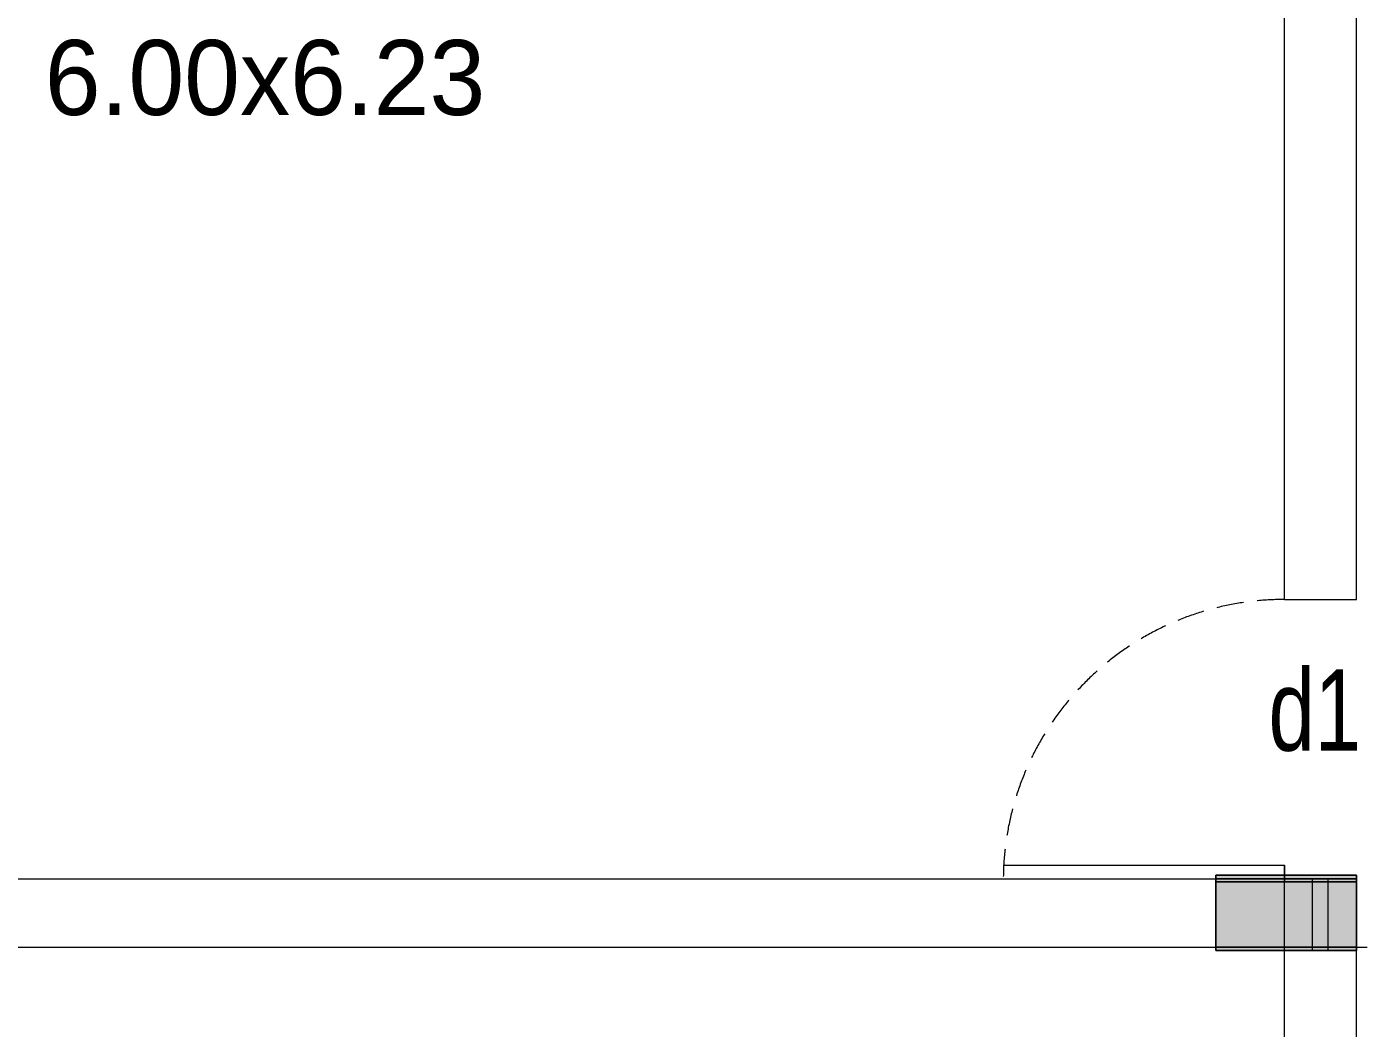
# Model space of a CAD drawing. Header units: metres. Extents: x 191982 to 427160, y -8904 to 80370.
# Drawn here: x 407812 to 412102, y 35173 to 38377 of the extents above; entities that cross this region are included whole.
import ezdxf

# ---------------------------------------------------------------- set-up
doc = ezdxf.new("R2010")
doc.units = ezdxf.units.M
doc.header["$LTSCALE"] = 700
doc.header["$MEASUREMENT"] = 0
doc.linetypes.add('HIDDEN2', pattern=[0.1875, 0.125, -0.0625])
doc.layers.add('MAIN GATE', color=7, linetype='Continuous', lineweight=9)
doc.layers.add('NEW PLANS', color=7, linetype='Continuous', lineweight=9)
doc.styles.add('RVR', font='MOD20.TTF')
doc.styles.get("Standard").update_dxf_attribs({"font": 'swisscl.ttf'})

msp = doc.modelspace()

# ---------------------------------------------------------------- hatches: boundary and pattern name
at = {"layer": 'NEW PLANS'}
for points in [[(411847.772, 35661.692), (411847.772, 35431.692), (411617.772, 35431.692), (411617.772, 35661.692)], [(411847.772, 35661.692), (411847.772, 35431.692), (411617.772, 35431.692), (411617.772, 35661.692)], [(411847.772, 35661.692), (411847.772, 35431.692), (411617.772, 35431.692), (411617.772, 35661.692)], [(411847.772, 35661.692), (411847.772, 35431.692), (411617.772, 35431.692), (411617.772, 35661.692)], [(411847.772, 35650.937), (411847.772, 35420.937), (411617.772, 35420.937), (411617.772, 35650.937)], [(411847.772, 35650.937), (411847.772, 35420.937), (411617.772, 35420.937), (411617.772, 35650.937)], [(411617.772, 35650.937), (411617.772, 35420.937), (411837.772, 35420.937), (411837.772, 35650.937)], [(411617.772, 35650.937), (411617.772, 35420.937), (411837.772, 35420.937), (411837.772, 35650.937)], [(411617.772, 35650.937), (411617.772, 35420.937), (411837.772, 35420.937), (411837.772, 35650.937)], [(411617.772, 35650.937), (411617.772, 35420.937), (411837.772, 35420.937), (411837.772, 35650.937)], [(411847.772, 35650.937), (411847.772, 35420.937), (411617.772, 35420.937), (411617.772, 35650.937)], [(411847.772, 35650.937), (411847.772, 35420.937), (411617.772, 35420.937), (411617.772, 35650.937)], [(411617.772, 35650.937), (411617.772, 35420.937), (411837.772, 35420.937), (411837.772, 35650.937)], [(411617.772, 35650.937), (411617.772, 35420.937), (411837.772, 35420.937), (411837.772, 35650.937)], [(411617.772, 35650.937), (411617.772, 35420.937), (411837.772, 35420.937), (411837.772, 35650.937)], [(411847.772, 35650.937), (411847.772, 35420.937), (411617.772, 35420.937), (411617.772, 35650.937)], [(411847.772, 35650.937), (411847.772, 35420.937), (411617.772, 35420.937), (411617.772, 35650.937)], [(411617.772, 35650.937), (411617.772, 35420.937), (411837.772, 35420.937), (411837.772, 35650.937)], [(411617.772, 35650.937), (411617.772, 35420.937), (411837.772, 35420.937), (411837.772, 35650.937)], [(411847.772, 35650.937), (411847.772, 35420.937), (411617.772, 35420.937), (411617.772, 35650.937)], [(411847.772, 35650.937), (411847.772, 35420.937), (411617.772, 35420.937), (411617.772, 35650.937)], [(411847.772, 35650.937), (411847.772, 35420.937), (411617.772, 35420.937), (411617.772, 35650.937)], [(411847.772, 35650.937), (411847.772, 35420.937), (411617.772, 35420.937), (411617.772, 35650.937)], [(411617.772, 35650.937), (411617.772, 35420.937), (411837.772, 35420.937), (411837.772, 35650.937)], [(411617.772, 35650.937), (411617.772, 35420.937), (411837.772, 35420.937), (411837.772, 35650.937)], [(411617.772, 35650.937), (411617.772, 35420.937), (411837.772, 35420.937), (411837.772, 35650.937)], [(411617.772, 35650.937), (411617.772, 35420.937), (411837.772, 35420.937), (411837.772, 35650.937)], [(411847.772, 35650.937), (411847.772, 35420.937), (411617.772, 35420.937), (411617.772, 35650.937)], [(411847.772, 35650.937), (411847.772, 35420.937), (411617.772, 35420.937), (411617.772, 35650.937)], [(411617.772, 35650.937), (411617.772, 35420.937), (411837.772, 35420.937), (411837.772, 35650.937)], [(411617.772, 35650.937), (411617.772, 35420.937), (411837.772, 35420.937), (411837.772, 35650.937)], [(411617.772, 35650.937), (411617.772, 35420.937), (411837.772, 35420.937), (411837.772, 35650.937)], [(411847.772, 35650.937), (411847.772, 35420.937), (411617.772, 35420.937), (411617.772, 35650.937)], [(411847.772, 35650.937), (411847.772, 35420.937), (411617.772, 35420.937), (411617.772, 35650.937)], [(411617.772, 35650.937), (411617.772, 35420.937), (411837.772, 35420.937), (411837.772, 35650.937)], [(411617.772, 35650.937), (411617.772, 35420.937), (411837.772, 35420.937), (411837.772, 35650.937)], [(411847.772, 35650.937), (411847.772, 35420.937), (411617.772, 35420.937), (411617.772, 35650.937)], [(411847.772, 35650.937), (411847.772, 35420.937), (411617.772, 35420.937), (411617.772, 35650.937)], [(411837.772, 35650.937), (411837.772, 35420.937), (412067.772, 35420.937), (412067.772, 35650.937)], [(411837.772, 35650.937), (411837.772, 35420.937), (412067.772, 35420.937), (412067.772, 35650.937)], [(411837.772, 35650.937), (411837.772, 35420.937), (412067.772, 35420.937), (412067.772, 35650.937)], [(411837.772, 35650.937), (411837.772, 35420.937), (412067.772, 35420.937), (412067.772, 35650.937)], [(411837.772, 35650.937), (411837.772, 35420.937), (412067.772, 35420.937), (412067.772, 35650.937)], [(411837.772, 35650.937), (411837.772, 35420.937), (412067.772, 35420.937), (412067.772, 35650.937)], [(411837.772, 35650.937), (411837.772, 35420.937), (412067.772, 35420.937), (412067.772, 35650.937)], [(411837.772, 35650.937), (411837.772, 35420.937), (412067.772, 35420.937), (412067.772, 35650.937)], [(411837.772, 35650.937), (411837.772, 35420.937), (412067.772, 35420.937), (412067.772, 35650.937)], [(411837.772, 35650.937), (411837.772, 35420.937), (412067.772, 35420.937), (412067.772, 35650.937)], [(411837.772, 35650.937), (411837.772, 35420.937), (412067.772, 35420.937), (412067.772, 35650.937)], [(411837.772, 35650.937), (411837.772, 35420.937), (412067.772, 35420.937), (412067.772, 35650.937)], [(411837.772, 35650.937), (411837.772, 35420.937), (412067.772, 35420.937), (412067.772, 35650.937)], [(411837.772, 35650.937), (411837.772, 35420.937), (412067.772, 35420.937), (412067.772, 35650.937)], [(411837.772, 35650.937), (411837.772, 35420.937), (412067.772, 35420.937), (412067.772, 35650.937)], [(411837.772, 35650.937), (411837.772, 35420.937), (412067.772, 35420.937), (412067.772, 35650.937)], [(411837.772, 35650.937), (411837.772, 35420.937), (412067.772, 35420.937), (412067.772, 35650.937)], [(411837.772, 35650.937), (411837.772, 35420.937), (412067.772, 35420.937), (412067.772, 35650.937)], [(411847.772, 35661.692), (412067.772, 35661.692), (412067.772, 35431.692), (411847.772, 35431.692)], [(411847.772, 35661.692), (412067.772, 35661.692), (412067.772, 35431.692), (411847.772, 35431.692)], [(411847.772, 35661.692), (412067.772, 35661.692), (412067.772, 35431.692), (411847.772, 35431.692)], [(411847.772, 35661.692), (412067.772, 35661.692), (412067.772, 35431.692), (411847.772, 35431.692)], [(411847.772, 35650.937), (412067.772, 35650.937), (412067.772, 35420.937), (411847.772, 35420.937)], [(411847.772, 35650.937), (412067.772, 35650.937), (412067.772, 35420.937), (411847.772, 35420.937)], [(411847.772, 35650.937), (412067.772, 35650.937), (412067.772, 35420.937), (411847.772, 35420.937)], [(411847.772, 35650.937), (412067.772, 35650.937), (412067.772, 35420.937), (411847.772, 35420.937)], [(411847.772, 35650.937), (412067.772, 35650.937), (412067.772, 35420.937), (411847.772, 35420.937)], [(411847.772, 35650.937), (412067.772, 35650.937), (412067.772, 35420.937), (411847.772, 35420.937)], [(411847.772, 35650.937), (412067.772, 35650.937), (412067.772, 35420.937), (411847.772, 35420.937)], [(411847.772, 35650.937), (412067.772, 35650.937), (412067.772, 35420.937), (411847.772, 35420.937)], [(411847.772, 35650.937), (412067.772, 35650.937), (412067.772, 35420.937), (411847.772, 35420.937)], [(411847.772, 35650.937), (412067.772, 35650.937), (412067.772, 35420.937), (411847.772, 35420.937)], [(411847.772, 35650.937), (412067.772, 35650.937), (412067.772, 35420.937), (411847.772, 35420.937)], [(411847.772, 35650.937), (412067.772, 35650.937), (412067.772, 35420.937), (411847.772, 35420.937)], [(411847.772, 35650.937), (412067.772, 35650.937), (412067.772, 35420.937), (411847.772, 35420.937)], [(411847.772, 35650.937), (412067.772, 35650.937), (412067.772, 35420.937), (411847.772, 35420.937)], [(411847.772, 35650.937), (412067.772, 35650.937), (412067.772, 35420.937), (411847.772, 35420.937)], [(411847.772, 35650.937), (412067.772, 35650.937), (412067.772, 35420.937), (411847.772, 35420.937)]]:
    msp.add_hatch(color=256, dxfattribs=at).paths.add_polyline_path(points)

# ---------------------------------------------------------------- linework, layer by layer
at = {"layer": 'MAIN GATE'}
msp.add_line((406057.772, 35431.692), (412102.497, 35431.692), dxfattribs=at)
at = {"layer": 'NEW PLANS'}
for p, q in [((411837.772, 36661.692), (411837.772, 39641.692)), ((411837.772, 36544.413), (411837.772, 39641.692)), ((412067.772, 36661.692), (412067.772, 39641.692)), ((412067.772, 36544.413), (412067.772, 39641.692)), ((411837.772, 36544.413), (412067.772, 36544.413)), ((410937.772, 35694.413), (411837.772, 35694.413)), ((411837.772, 31451.692), (411837.772, 35694.413)), ((411837.772, 35417.461), (411837.772, 35694.413)), ((411837.772, 35694.413), (411837.772, 35644.413)), ((405837.772, 35650.937), (412067.772, 35650.937)), ((412067.772, 35661.692), (411617.772, 35661.692)), ((411617.772, 35431.692), (411617.772, 35661.692)), ((411617.772, 35661.692), (411617.772, 35431.692)), ((412067.772, 35661.692), (411617.772, 35661.692)), ((412067.772, 35661.692), (411617.772, 35661.692)), ((412067.772, 35661.692), (411617.772, 35661.692)), ((412067.772, 35661.692), (411617.772, 35661.692)), ((411617.772, 35661.692), (412067.772, 35661.692)), ((411617.772, 35661.692), (412067.772, 35661.692)), ((411617.772, 35661.692), (412067.772, 35661.692)), ((411617.772, 35661.692), (412067.772, 35661.692)), ((411617.772, 35661.692), (412067.772, 35661.692)), ((411617.772, 35661.692), (412067.772, 35661.692)), ((411617.772, 35661.692), (412067.772, 35661.692)), ((411617.772, 35661.692), (412067.772, 35661.692)), ((411617.772, 35661.692), (412067.772, 35661.692)), ((411617.772, 35661.692), (412067.772, 35661.692)), ((411617.772, 35661.692), (412067.772, 35661.692)), ((411617.772, 35661.692), (412067.772, 35661.692)), ((411617.772, 35661.692), (412067.772, 35661.692)), ((411617.772, 35661.692), (412067.772, 35661.692)), ((411617.772, 35661.692), (412067.772, 35661.692)), ((411617.772, 35661.692), (412067.772, 35661.692)), ((411617.772, 35661.692), (412067.772, 35661.692)), ((412067.772, 35661.692), (411617.772, 35661.692)), ((411617.772, 35431.692), (411617.772, 35661.692)), ((411617.772, 35661.692), (411617.772, 35431.692)), ((412067.772, 35661.692), (411617.772, 35661.692)), ((412067.772, 35661.692), (411617.772, 35661.692)), ((412067.772, 35661.692), (411617.772, 35661.692)), ((412067.772, 35661.692), (411617.772, 35661.692)), ((411617.772, 35661.692), (412067.772, 35661.692)), ((411617.772, 35661.692), (412067.772, 35661.692)), ((411617.772, 35661.692), (412067.772, 35661.692)), ((411617.772, 35661.692), (412067.772, 35661.692)), ((411617.772, 35661.692), (412067.772, 35661.692)), ((411617.772, 35661.692), (412067.772, 35661.692)), ((411617.772, 35661.692), (412067.772, 35661.692)), ((411617.772, 35661.692), (412067.772, 35661.692)), ((411617.772, 35661.692), (412067.772, 35661.692)), ((411617.772, 35661.692), (412067.772, 35661.692)), ((411617.772, 35661.692), (412067.772, 35661.692)), ((411617.772, 35661.692), (412067.772, 35661.692)), ((411617.772, 35661.692), (412067.772, 35661.692)), ((411617.772, 35661.692), (412067.772, 35661.692)), ((411617.772, 35661.692), (412067.772, 35661.692)), ((411617.772, 35661.692), (412067.772, 35661.692)), ((411617.772, 35661.692), (412067.772, 35661.692)), ((412067.772, 35650.937), (411617.772, 35650.937)), ((412067.772, 35650.937), (411617.772, 35650.937)), ((412067.772, 35650.937), (411617.772, 35650.937)), ((412067.772, 35650.937), (411617.772, 35650.937)), ((411617.772, 35650.937), (412067.772, 35650.937)), ((411617.772, 35650.937), (412067.772, 35650.937)), ((411617.772, 35650.937), (412067.772, 35650.937)), ((411617.772, 35650.937), (412067.772, 35650.937)), ((411617.772, 35650.937), (412067.772, 35650.937)), ((411617.772, 35420.937), (411617.772, 35650.937)), ((411617.772, 35650.937), (412067.772, 35650.937)), ((411617.772, 35650.937), (412067.772, 35650.937)), ((411617.772, 35650.937), (412067.772, 35650.937)), ((411617.772, 35650.937), (412067.772, 35650.937)), ((411617.772, 35650.937), (412067.772, 35650.937)), ((411617.772, 35420.937), (411617.772, 35650.937)), ((411617.772, 35650.937), (412067.772, 35650.937)), ((411617.772, 35650.937), (412067.772, 35650.937)), ((411617.772, 35650.937), (412067.772, 35650.937)), ((411617.772, 35650.937), (412067.772, 35650.937)), ((411617.772, 35420.937), (411617.772, 35650.937)), ((412067.772, 35650.937), (411617.772, 35650.937)), ((411617.772, 35650.937), (412067.772, 35650.937)), ((411617.772, 35650.937), (412067.772, 35650.937)), ((411617.772, 35420.937), (411617.772, 35650.937)), ((411617.772, 35650.937), (412067.772, 35650.937)), ((411617.772, 35650.937), (412067.772, 35650.937)), ((411617.772, 35650.937), (412067.772, 35650.937)), ((411617.772, 35650.937), (412067.772, 35650.937)), ((411617.772, 35650.937), (412067.772, 35650.937)), ((411617.772, 35420.937), (411617.772, 35650.937)), ((411617.772, 35650.937), (412067.772, 35650.937)), ((411617.772, 35650.937), (412067.772, 35650.937)), ((411617.772, 35650.937), (412067.772, 35650.937)), ((411617.772, 35650.937), (412067.772, 35650.937)), ((411617.772, 35420.937), (411617.772, 35650.937)), ((412067.772, 35650.937), (411617.772, 35650.937)), ((411617.772, 35650.937), (412067.772, 35650.937)), ((411617.772, 35650.937), (412067.772, 35650.937)), ((411617.772, 35420.937), (411617.772, 35650.937)), ((411617.772, 35650.937), (412067.772, 35650.937)), ((411617.772, 35650.937), (412067.772, 35650.937)), ((411617.772, 35650.937), (412067.772, 35650.937)), ((411617.772, 35650.937), (412067.772, 35650.937)), ((411617.772, 35420.937), (411617.772, 35650.937)), ((412067.772, 35650.937), (411617.772, 35650.937)), ((411617.772, 35650.937), (412067.772, 35650.937)), ((411617.772, 35650.937), (412067.772, 35650.937)), ((411617.772, 35420.937), (411617.772, 35650.937)), ((412067.772, 35650.937), (411617.772, 35650.937)), ((412067.772, 35650.937), (411617.772, 35650.937)), ((412067.772, 35650.937), (411617.772, 35650.937)), ((412067.772, 35650.937), (411617.772, 35650.937)), ((411617.772, 35650.937), (412067.772, 35650.937)), ((411617.772, 35650.937), (412067.772, 35650.937)), ((411617.772, 35650.937), (412067.772, 35650.937)), ((411617.772, 35650.937), (412067.772, 35650.937)), ((411617.772, 35650.937), (412067.772, 35650.937)), ((411617.772, 35420.937), (411617.772, 35650.937)), ((411617.772, 35650.937), (412067.772, 35650.937)), ((411617.772, 35650.937), (412067.772, 35650.937)), ((411617.772, 35650.937), (412067.772, 35650.937)), ((411617.772, 35650.937), (412067.772, 35650.937)), ((411617.772, 35650.937), (412067.772, 35650.937)), ((411617.772, 35420.937), (411617.772, 35650.937)), ((411617.772, 35650.937), (412067.772, 35650.937)), ((411617.772, 35650.937), (412067.772, 35650.937)), ((411617.772, 35650.937), (412067.772, 35650.937)), ((411617.772, 35650.937), (412067.772, 35650.937)), ((411617.772, 35420.937), (411617.772, 35650.937)), ((412067.772, 35650.937), (411617.772, 35650.937)), ((411617.772, 35650.937), (412067.772, 35650.937)), ((411617.772, 35650.937), (412067.772, 35650.937)), ((411617.772, 35420.937), (411617.772, 35650.937)), ((411617.772, 35650.937), (412067.772, 35650.937)), ((411617.772, 35650.937), (412067.772, 35650.937)), ((411617.772, 35650.937), (412067.772, 35650.937)), ((411617.772, 35650.937), (412067.772, 35650.937)), ((411617.772, 35650.937), (412067.772, 35650.937)), ((411617.772, 35420.937), (411617.772, 35650.937)), ((411617.772, 35650.937), (412067.772, 35650.937)), ((411617.772, 35650.937), (412067.772, 35650.937)), ((411617.772, 35650.937), (412067.772, 35650.937)), ((411617.772, 35650.937), (412067.772, 35650.937)), ((411617.772, 35420.937), (411617.772, 35650.937)), ((412067.772, 35650.937), (411617.772, 35650.937)), ((411617.772, 35650.937), (412067.772, 35650.937)), ((411617.772, 35650.937), (412067.772, 35650.937)), ((411617.772, 35420.937), (411617.772, 35650.937)), ((411617.772, 35650.937), (412067.772, 35650.937)), ((411617.772, 35650.937), (412067.772, 35650.937)), ((411617.772, 35650.937), (412067.772, 35650.937)), ((411617.772, 35650.937), (412067.772, 35650.937)), ((411617.772, 35420.937), (411617.772, 35650.937)), ((412067.772, 35650.937), (411617.772, 35650.937)), ((411617.772, 35650.937), (412067.772, 35650.937)), ((411617.772, 35650.937), (412067.772, 35650.937)), ((411617.772, 35420.937), (411617.772, 35650.937)), ((411837.772, 31451.692), (411837.772, 35661.692)), ((412067.772, 35661.692), (411837.772, 35661.692)), ((411837.772, 35431.692), (411837.772, 35661.692)), ((412067.772, 35661.692), (411837.772, 35661.692)), ((411837.772, 35431.692), (411837.772, 35661.692)), ((411837.772, 35417.461), (411837.772, 35650.937)), ((411927.772, 35420.937), (411927.772, 35650.937)), ((411927.772, 35420.937), (411927.772, 35650.937)), ((411977.772, 35420.937), (411977.772, 35650.937)), ((411977.772, 35420.937), (411977.772, 35650.937)), ((412067.772, 31451.692), (412067.772, 35661.692)), ((412067.772, 35431.692), (412067.772, 35661.692)), ((412067.772, 35431.692), (412067.772, 35661.692)), ((412067.772, 35431.692), (412067.772, 35661.692)), ((412067.772, 35431.692), (412067.772, 35661.692)), ((412067.772, 31451.692), (412067.772, 35661.692)), ((412067.772, 35431.692), (412067.772, 35661.692)), ((412067.772, 35431.692), (412067.772, 35661.692)), ((412067.772, 35431.692), (412067.772, 35661.692)), ((412067.772, 35420.937), (412067.772, 35650.937)), ((412067.772, 35420.937), (412067.772, 35650.937)), ((412067.772, 35420.937), (412067.772, 35650.937)), ((412067.772, 35420.937), (412067.772, 35650.937)), ((412067.772, 35420.937), (412067.772, 35650.937)), ((412067.772, 35420.937), (412067.772, 35650.937)), ((412067.772, 35420.937), (412067.772, 35650.937)), ((412067.772, 35420.937), (412067.772, 35650.937)), ((412067.772, 35417.461), (412067.772, 35650.937)), ((412067.772, 35420.937), (412067.772, 35650.937)), ((412067.772, 35420.937), (412067.772, 35650.937)), ((412067.772, 35420.937), (412067.772, 35650.937)), ((412067.772, 35420.937), (412067.772, 35650.937)), ((412067.772, 35420.937), (412067.772, 35650.937)), ((412067.772, 35420.937), (412067.772, 35650.937)), ((412067.772, 35420.937), (412067.772, 35650.937)), ((412067.772, 35420.937), (412067.772, 35650.937)), ((412067.772, 35417.461), (412067.772, 35650.937)), ((412067.772, 35640.937), (411617.772, 35640.937)), ((412067.772, 35640.937), (411617.772, 35640.937)), ((412067.772, 35640.937), (411617.772, 35640.937)), ((412067.772, 35640.937), (411617.772, 35640.937)), ((411617.772, 35640.937), (412067.772, 35640.937)), ((411617.772, 35640.937), (412067.772, 35640.937)), ((411617.772, 35640.937), (412067.772, 35640.937)), ((411617.772, 35640.937), (412067.772, 35640.937)), ((411617.772, 35640.937), (412067.772, 35640.937)), ((411617.772, 35640.937), (412067.772, 35640.937)), ((411617.772, 35640.937), (412067.772, 35640.937)), ((411617.772, 35640.937), (412067.772, 35640.937)), ((411617.772, 35640.937), (412067.772, 35640.937)), ((411617.772, 35640.937), (412067.772, 35640.937)), ((411617.772, 35640.937), (412067.772, 35640.937)), ((411617.772, 35640.937), (412067.772, 35640.937)), ((411617.772, 35640.937), (412067.772, 35640.937)), ((411617.772, 35640.937), (412067.772, 35640.937)), ((411617.772, 35640.937), (412067.772, 35640.937)), ((411617.772, 35640.937), (412067.772, 35640.937)), ((411617.772, 35640.937), (412067.772, 35640.937)), ((411617.772, 35640.937), (412067.772, 35640.937)), ((411617.772, 35640.937), (412067.772, 35640.937)), ((411617.772, 35640.937), (412067.772, 35640.937)), ((411617.772, 35640.937), (412067.772, 35640.937)), ((411617.772, 35640.937), (412067.772, 35640.937)), ((411617.772, 35640.937), (412067.772, 35640.937)), ((411617.772, 35640.937), (412067.772, 35640.937)), ((411617.772, 35640.937), (412067.772, 35640.937)), ((411617.772, 35640.937), (412067.772, 35640.937)), ((411617.772, 35640.937), (412067.772, 35640.937)), ((411617.772, 35640.937), (412067.772, 35640.937)), ((411617.772, 35640.937), (412067.772, 35640.937)), ((411617.772, 35640.937), (412067.772, 35640.937)), ((411617.772, 35640.937), (412067.772, 35640.937)), ((411617.772, 35640.937), (412067.772, 35640.937)), ((411617.772, 35640.937), (412067.772, 35640.937)), ((412067.772, 35431.692), (411617.772, 35431.692)), ((412067.772, 35431.692), (411617.772, 35431.692)), ((411837.772, 35431.692), (411617.772, 35431.692)), ((412067.772, 35431.692), (411617.772, 35431.692)), ((412067.772, 35431.692), (411617.772, 35431.692)), ((411837.772, 35431.692), (411617.772, 35431.692)), ((412067.772, 35420.937), (411617.772, 35420.937)), ((412067.772, 35420.937), (411617.772, 35420.937)), ((412067.772, 35420.937), (411617.772, 35420.937)), ((412067.772, 35420.937), (411617.772, 35420.937)), ((411617.772, 35420.937), (412067.772, 35420.937)), ((411617.772, 35420.937), (412067.772, 35420.937)), ((411617.772, 35420.937), (412067.772, 35420.937)), ((411617.772, 35420.937), (412067.772, 35420.937)), ((411617.772, 35420.937), (412067.772, 35420.937)), ((411617.772, 35420.937), (412067.772, 35420.937)), ((411617.772, 35420.937), (412067.772, 35420.937)), ((411617.772, 35420.937), (412067.772, 35420.937)), ((411617.772, 35420.937), (412067.772, 35420.937)), ((411617.772, 35420.937), (412067.772, 35420.937)), ((411617.772, 35420.937), (412067.772, 35420.937)), ((411617.772, 35420.937), (412067.772, 35420.937)), ((411617.772, 35420.937), (412067.772, 35420.937)), ((411617.772, 35420.937), (412067.772, 35420.937)), ((411617.772, 35420.937), (412067.772, 35420.937)), ((411617.772, 35420.937), (412067.772, 35420.937)), ((411617.772, 35420.937), (412067.772, 35420.937)), ((411617.772, 35420.937), (412067.772, 35420.937)), ((411617.772, 35420.937), (412067.772, 35420.937)), ((411617.772, 35420.937), (412067.772, 35420.937)), ((411617.772, 35420.937), (412067.772, 35420.937)), ((411617.772, 35420.937), (412067.772, 35420.937)), ((411617.772, 35420.937), (412067.772, 35420.937)), ((411617.772, 35420.937), (412067.772, 35420.937)), ((411617.772, 35420.937), (412067.772, 35420.937)), ((411617.772, 35420.937), (412067.772, 35420.937)), ((411617.772, 35420.937), (412067.772, 35420.937)), ((411617.772, 35420.937), (412067.772, 35420.937)), ((411617.772, 35420.937), (412067.772, 35420.937)), ((411617.772, 35420.937), (412067.772, 35420.937)), ((411617.772, 35420.937), (412067.772, 35420.937)), ((411617.772, 35420.937), (412067.772, 35420.937)), ((411617.772, 35420.937), (412067.772, 35420.937)), ((412067.772, 35420.937), (411617.772, 35420.937)), ((412067.772, 35420.937), (411617.772, 35420.937)), ((412067.772, 35420.937), (411617.772, 35420.937)), ((412067.772, 35420.937), (411617.772, 35420.937)), ((411617.772, 35420.937), (412067.772, 35420.937)), ((411617.772, 35420.937), (412067.772, 35420.937)), ((411617.772, 35420.937), (412067.772, 35420.937)), ((411617.772, 35420.937), (412067.772, 35420.937)), ((411617.772, 35420.937), (412067.772, 35420.937)), ((411617.772, 35420.937), (412067.772, 35420.937)), ((411617.772, 35420.937), (412067.772, 35420.937)), ((411617.772, 35420.937), (412067.772, 35420.937)), ((411617.772, 35420.937), (412067.772, 35420.937)), ((411617.772, 35420.937), (412067.772, 35420.937)), ((411617.772, 35420.937), (412067.772, 35420.937)), ((411617.772, 35420.937), (412067.772, 35420.937)), ((411617.772, 35420.937), (412067.772, 35420.937)), ((411617.772, 35420.937), (412067.772, 35420.937)), ((411617.772, 35420.937), (412067.772, 35420.937)), ((411617.772, 35420.937), (412067.772, 35420.937)), ((411617.772, 35420.937), (412067.772, 35420.937)), ((411617.772, 35420.937), (412067.772, 35420.937)), ((411617.772, 35420.937), (412067.772, 35420.937)), ((411617.772, 35420.937), (412067.772, 35420.937)), ((411617.772, 35420.937), (412067.772, 35420.937)), ((411617.772, 35420.937), (412067.772, 35420.937)), ((411617.772, 35420.937), (412067.772, 35420.937)), ((411617.772, 35420.937), (412067.772, 35420.937)), ((411617.772, 35420.937), (412067.772, 35420.937)), ((411617.772, 35420.937), (412067.772, 35420.937)), ((411617.772, 35420.937), (412067.772, 35420.937)), ((411617.772, 35420.937), (412067.772, 35420.937)), ((411617.772, 35420.937), (412067.772, 35420.937)), ((411617.772, 35420.937), (412067.772, 35420.937)), ((411617.772, 35420.937), (412067.772, 35420.937)), ((411617.772, 35420.937), (412067.772, 35420.937)), ((411617.772, 35420.937), (412067.772, 35420.937)), ((411837.772, 35367.461), (411837.772, 35417.461))]:
    msp.add_line(p, q, dxfattribs=at)
for points in [[(411617.772, 35431.692), (411617.772, 35661.692), (412067.772, 35661.692), (412067.772, 35431.692)], [(411617.772, 35431.692), (411617.772, 35661.692), (412067.772, 35661.692), (412067.772, 35431.692)], [(411617.772, 35431.692), (411617.772, 35661.692), (412067.772, 35661.692), (412067.772, 35431.692)], [(411617.772, 35431.692), (411617.772, 35661.692), (412067.772, 35661.692), (412067.772, 35431.692)], [(411617.772, 35420.937), (411617.772, 35650.937), (412067.772, 35650.937), (412067.772, 35420.937)], [(411617.772, 35420.937), (411617.772, 35650.937), (412067.772, 35650.937), (412067.772, 35420.937)], [(412067.772, 35420.937), (412067.772, 35650.937), (411617.772, 35650.937), (411617.772, 35420.937)], [(412067.772, 35420.937), (412067.772, 35650.937), (411617.772, 35650.937), (411617.772, 35420.937)], [(412067.772, 35420.937), (412067.772, 35650.937), (411617.772, 35650.937), (411617.772, 35420.937)], [(412067.772, 35420.937), (412067.772, 35650.937), (411617.772, 35650.937), (411617.772, 35420.937)], [(411617.772, 35420.937), (411617.772, 35650.937), (412067.772, 35650.937), (412067.772, 35420.937)], [(411617.772, 35420.937), (411617.772, 35650.937), (412067.772, 35650.937), (412067.772, 35420.937)], [(412067.772, 35420.937), (412067.772, 35650.937), (411617.772, 35650.937), (411617.772, 35420.937)], [(412067.772, 35420.937), (412067.772, 35650.937), (411617.772, 35650.937), (411617.772, 35420.937)], [(412067.772, 35420.937), (412067.772, 35650.937), (411617.772, 35650.937), (411617.772, 35420.937)], [(411617.772, 35420.937), (411617.772, 35650.937), (412067.772, 35650.937), (412067.772, 35420.937)], [(411617.772, 35420.937), (411617.772, 35650.937), (412067.772, 35650.937), (412067.772, 35420.937)], [(412067.772, 35420.937), (412067.772, 35650.937), (411617.772, 35650.937), (411617.772, 35420.937)], [(412067.772, 35420.937), (412067.772, 35650.937), (411617.772, 35650.937), (411617.772, 35420.937)], [(411617.772, 35420.937), (411617.772, 35650.937), (412067.772, 35650.937), (412067.772, 35420.937)], [(411617.772, 35420.937), (411617.772, 35650.937), (412067.772, 35650.937), (412067.772, 35420.937)], [(411617.772, 35420.937), (411617.772, 35650.937), (412067.772, 35650.937), (412067.772, 35420.937)], [(411617.772, 35420.937), (411617.772, 35650.937), (412067.772, 35650.937), (412067.772, 35420.937)], [(412067.772, 35420.937), (412067.772, 35650.937), (411617.772, 35650.937), (411617.772, 35420.937)], [(412067.772, 35420.937), (412067.772, 35650.937), (411617.772, 35650.937), (411617.772, 35420.937)], [(412067.772, 35420.937), (412067.772, 35650.937), (411617.772, 35650.937), (411617.772, 35420.937)], [(412067.772, 35420.937), (412067.772, 35650.937), (411617.772, 35650.937), (411617.772, 35420.937)], [(411617.772, 35420.937), (411617.772, 35650.937), (412067.772, 35650.937), (412067.772, 35420.937)], [(411617.772, 35420.937), (411617.772, 35650.937), (412067.772, 35650.937), (412067.772, 35420.937)], [(412067.772, 35420.937), (412067.772, 35650.937), (411617.772, 35650.937), (411617.772, 35420.937)], [(412067.772, 35420.937), (412067.772, 35650.937), (411617.772, 35650.937), (411617.772, 35420.937)], [(412067.772, 35420.937), (412067.772, 35650.937), (411617.772, 35650.937), (411617.772, 35420.937)], [(411617.772, 35420.937), (411617.772, 35650.937), (412067.772, 35650.937), (412067.772, 35420.937)], [(411617.772, 35420.937), (411617.772, 35650.937), (412067.772, 35650.937), (412067.772, 35420.937)], [(412067.772, 35420.937), (412067.772, 35650.937), (411617.772, 35650.937), (411617.772, 35420.937)], [(412067.772, 35420.937), (412067.772, 35650.937), (411617.772, 35650.937), (411617.772, 35420.937)], [(411617.772, 35420.937), (411617.772, 35650.937), (412067.772, 35650.937), (412067.772, 35420.937)], [(411617.772, 35420.937), (411617.772, 35650.937), (412067.772, 35650.937), (412067.772, 35420.937)]]:
    msp.add_lwpolyline(points, close=True, dxfattribs=at)
at = {"layer": 'NEW PLANS', "linetype": 'HIDDEN2'}
msp.add_arc((411837.772, 35644.413), 900, 90, 179.584676, dxfattribs=at)

# ---------------------------------------------------------------- texts
at = {"layer": 'MAIN GATE', "style": 'RVR'}
msp.add_text('6.00x6.23', height=240, dxfattribs=at).set_placement((407870.046, 38094.872))
at = {"layer": 'NEW PLANS'}
msp.add_text('d1', height=260, dxfattribs=at).set_placement((411786.532, 36060.497))

doc.saveas('drawing.dxf')
